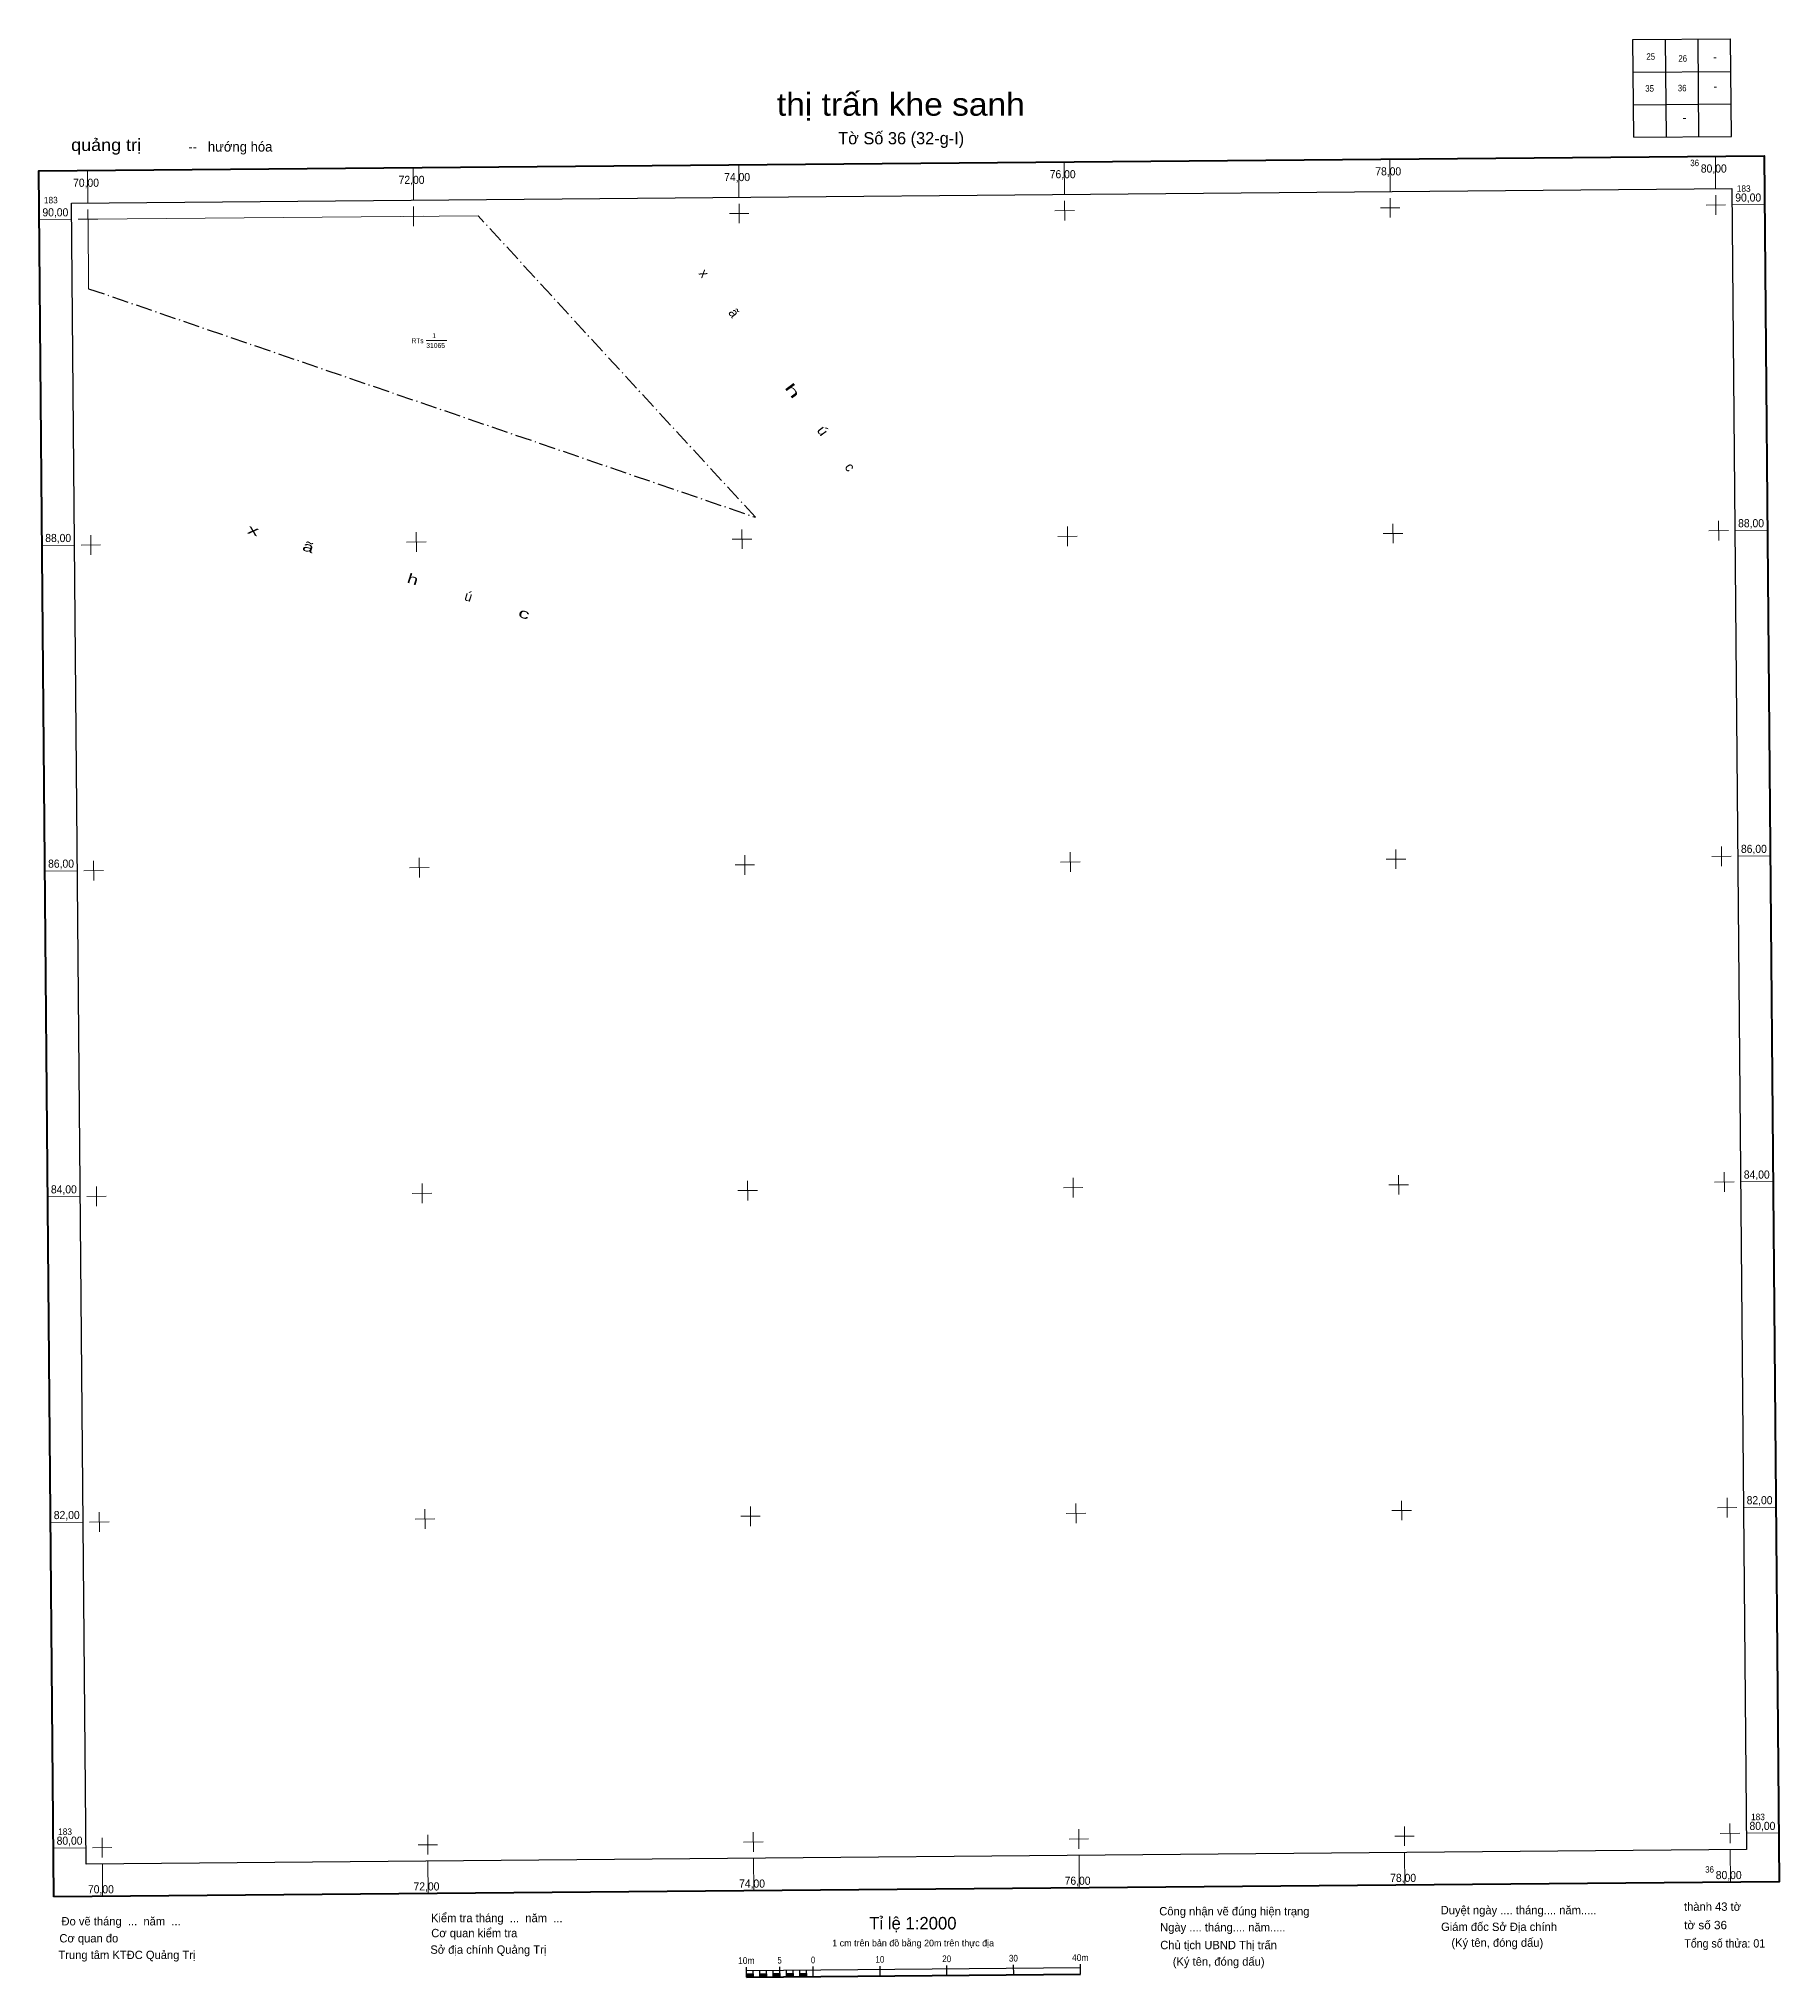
# Model space of a CAD drawing. Header units: metres. Extents: x 553537 to 554606, y 1837438 to 1838628.
import ezdxf
from ezdxf.enums import TextEntityAlignment as Align

# ---------------------------------------------------------------- set-up
doc = ezdxf.new("R2010")
doc.units = ezdxf.units.M
doc.header["$LTSCALE"] = 2
doc.linetypes.add('DOT_DASHED', pattern=[7.7, 5, -1.2, 0.3, -1.2])
for name, color, linetype, lineweight in [('10', 7, 'Continuous', 13), ('13', 7, 'Continuous', 13), ('62', 7, 'Continuous', 13)]:
    doc.layers.add(name, color=color, linetype=linetype, lineweight=lineweight)

msp = doc.modelspace()

# ---------------------------------------------------------------- hatches: boundary and pattern name
at = {"layer": '62'}
for points in [[(553971.95, 1837437.79), (553971.93, 1837439.84), (553976.04, 1837439.87), (553976.06, 1837437.82)], [(553980.13, 1837437.86), (553980.11, 1837439.91), (553984.22, 1837439.94), (553984.23, 1837437.89)], [(553988.33, 1837437.93), (553988.32, 1837439.98), (553992.42, 1837440.01), (553992.44, 1837437.97)], [(553996.55, 1837438), (553996.53, 1837440.05), (554000.63, 1837440.09), (554000.65, 1837438.04)], [(554004.76, 1837438.07), (554004.74, 1837440.12), (554008.85, 1837440.16), (554008.87, 1837438.11)]]:
    msp.add_hatch(color=256, dxfattribs=at).paths.add_polyline_path(points)

# ---------------------------------------------------------------- linework, layer by layer
at = {"layer": '10'}
msp.add_line((553807.04, 1838519.16), (553807.28, 1838519.16), dxfattribs=at)
msp.add_lwpolyline([(553567.89, 1838474.42), (553567.52, 1838517.06), (553807.04, 1838519.16)], dxfattribs=at)
at = {"layer": '10', "linetype": 'DOT_DASHED', "lineweight": 25}
msp.add_lwpolyline([(553567.89, 1838474.42), (553977.47, 1838334.1), (553807.04, 1838519.16)], dxfattribs=at)
at = {"layer": '13'}
msp.add_line((553775.23, 1838442.56), (553787.97, 1838442.67), dxfattribs=at)
at = {"layer": '62', "lineweight": 25}
for p, q in [((554516.34, 1838627.33), (554576.32, 1838627.86)), ((554516.86, 1838567.35), (554516.34, 1838627.33)), ((554536.86, 1838567.52), (554536.33, 1838627.51)), ((554556.85, 1838567.7), (554556.33, 1838627.68)), ((554516.52, 1838607.34), (554576.5, 1838607.86)), ((554516.69, 1838587.34), (554576.67, 1838587.87)), ((554012.94, 1837438.14), (554012.88, 1837444.3)), ((554053.99, 1837438.5), (554053.94, 1837444.66)), ((554095.01, 1837438.86), (554094.96, 1837445.02)), ((554136.03, 1837439.22), (554135.97, 1837445.38)), ((554177.06, 1837439.58), (554177, 1837445.74)), ((553971.95, 1837437.79), (553971.89, 1837443.94)), ((553971.91, 1837441.9), (554177.02, 1837443.69)), ((553971.95, 1837437.79), (553971.91, 1837441.9)), ((553976.06, 1837437.82), (553976.02, 1837441.93)), ((553980.13, 1837437.86), (553980.09, 1837441.97)), ((553984.23, 1837437.89), (553984.2, 1837442)), ((553988.33, 1837437.93), (553988.3, 1837442.04)), ((553992.44, 1837437.97), (553992.39, 1837444.12)), ((553992.44, 1837437.97), (553992.41, 1837442.07)), ((553996.55, 1837438), (553996.52, 1837442.11)), ((554000.65, 1837438.04), (554000.61, 1837442.15)), ((554004.76, 1837438.07), (554004.72, 1837442.18)), ((554008.87, 1837438.11), (554008.83, 1837442.22))]:
    msp.add_line(p, q, dxfattribs=at)
at = {"layer": '62'}
for p, q in [((554566.04, 1838616.21), (554567.54, 1838616.22)), ((554566.19, 1838598.19), (554567.69, 1838598.21)), ((554547.23, 1838578.92), (554548.73, 1838578.94)), ((554167.25, 1838532.3), (554167.08, 1838552.3)), ((554367.19, 1838534.05), (554367.02, 1838554.04)), ((554567.13, 1838535.8), (554566.95, 1838555.79)), ((553567.43, 1838527.06), (553567.26, 1838547.05)), ((553767.37, 1838528.81), (553767.2, 1838548.8)), ((553967.31, 1838530.55), (553967.14, 1838550.55)), ((554167.39, 1838516.31), (554167.29, 1838528.3)), ((554367.33, 1838518.05), (554367.22, 1838530.05)), ((554567.27, 1838519.8), (554567.16, 1838531.8)), ((553537.53, 1838516.8), (553557.53, 1838516.98)), ((553561.52, 1838517.01), (553573.52, 1838517.12)), ((553567.57, 1838511.07), (553567.47, 1838523.06)), ((553761.46, 1838518.76), (553773.46, 1838518.86)), ((553767.51, 1838512.81), (553767.41, 1838524.81)), ((553961.4, 1838520.51), (553973.4, 1838520.61)), ((553967.45, 1838514.56), (553967.35, 1838526.56)), ((554161.34, 1838522.25), (554173.34, 1838522.36)), ((554361.28, 1838524), (554373.28, 1838524.1)), ((554561.22, 1838525.75), (554573.21, 1838525.85)), ((554577.21, 1838525.89), (554597.21, 1838526.06)), ((553969.2, 1838314.62), (553969.09, 1838326.62)), ((554169.14, 1838316.37), (554169.03, 1838328.36)), ((554369.08, 1838318.11), (554368.97, 1838330.11)), ((554562.97, 1838325.81), (554574.96, 1838325.91)), ((554569.02, 1838319.86), (554568.91, 1838331.86)), ((554578.96, 1838325.95), (554598.95, 1838326.12)), ((553539.28, 1838316.86), (553559.27, 1838317.04)), ((553563.27, 1838317.07), (553575.27, 1838317.18)), ((553569.32, 1838311.13), (553569.22, 1838323.12)), ((553763.21, 1838318.82), (553775.21, 1838318.92)), ((553769.26, 1838312.87), (553769.16, 1838324.87)), ((553963.15, 1838320.57), (553975.14, 1838320.67)), ((554163.09, 1838322.31), (554175.08, 1838322.42)), ((554363.03, 1838324.06), (554375.02, 1838324.16)), ((553571.07, 1838111.19), (553570.96, 1838123.19)), ((553771.01, 1838112.94), (553770.9, 1838124.93)), ((553970.95, 1838114.68), (553970.84, 1838126.68)), ((554170.88, 1838116.43), (554170.78, 1838128.42)), ((554364.77, 1838124.12), (554376.77, 1838124.23)), ((554370.82, 1838118.18), (554370.72, 1838130.17)), ((554564.71, 1838125.87), (554576.71, 1838125.97)), ((554570.76, 1838119.92), (554570.66, 1838131.92)), ((554580.71, 1838126.01), (554600.7, 1838126.18)), ((553541.03, 1838116.92), (553561.02, 1838117.1)), ((553565.02, 1838117.13), (553577.01, 1838117.24)), ((553764.96, 1838118.88), (553776.95, 1838118.99)), ((553964.89, 1838120.63), (553976.89, 1838120.73)), ((554164.83, 1838122.37), (554176.83, 1838122.48)), ((553572.81, 1837911.25), (553572.71, 1837923.25)), ((553772.75, 1837913), (553772.65, 1837924.99)), ((553966.64, 1837920.69), (553978.64, 1837920.79)), ((553972.69, 1837914.74), (553972.59, 1837926.74)), ((554166.58, 1837922.44), (554178.58, 1837922.54)), ((554172.63, 1837916.49), (554172.53, 1837928.49)), ((554366.52, 1837924.18), (554378.52, 1837924.29)), ((554372.57, 1837918.24), (554372.46, 1837930.23)), ((554566.46, 1837925.93), (554578.45, 1837926.03)), ((554572.51, 1837919.98), (554572.4, 1837931.98)), ((554582.45, 1837926.07), (554602.45, 1837926.24)), ((553542.77, 1837916.99), (553562.77, 1837917.16)), ((553566.76, 1837917.2), (553578.76, 1837917.3)), ((553766.7, 1837918.94), (553778.7, 1837919.05)), ((554374.32, 1837718.3), (554374.21, 1837730.29)), ((554574.26, 1837720.04), (554574.15, 1837732.04)), ((553574.56, 1837711.31), (553574.46, 1837723.31)), ((553768.45, 1837719), (553780.45, 1837719.11)), ((553774.5, 1837713.06), (553774.39, 1837725.05)), ((553968.39, 1837720.75), (553980.38, 1837720.85)), ((553974.44, 1837714.8), (553974.33, 1837726.8)), ((554168.33, 1837722.5), (554180.32, 1837722.6)), ((554174.38, 1837716.55), (554174.27, 1837728.55)), ((554368.27, 1837724.24), (554380.26, 1837724.35)), ((554568.2, 1837725.99), (554580.2, 1837726.09)), ((554584.2, 1837726.13), (554604.19, 1837726.3)), ((553544.52, 1837717.05), (553564.51, 1837717.22)), ((553568.51, 1837717.26), (553580.51, 1837717.36)), ((554176.12, 1837516.61), (554176.02, 1837528.61)), ((554376.06, 1837518.36), (554375.96, 1837530.35)), ((554576, 1837520.1), (554575.9, 1837532.1)), ((553546.26, 1837517.11), (553566.26, 1837517.28)), ((553570.26, 1837517.32), (553582.25, 1837517.42)), ((553576.31, 1837511.37), (553576.2, 1837523.37)), ((553770.2, 1837519.07), (553782.19, 1837519.17)), ((553776.25, 1837513.12), (553776.14, 1837525.12)), ((553970.13, 1837520.81), (553982.13, 1837520.92)), ((553976.18, 1837514.87), (553976.08, 1837526.86)), ((554170.07, 1837522.56), (554182.07, 1837522.66)), ((554370.01, 1837524.3), (554382.01, 1837524.41)), ((554569.95, 1837526.05), (554581.95, 1837526.15)), ((554576.21, 1837496.11), (554576.04, 1837516.11)), ((554585.95, 1837526.19), (554605.94, 1837526.36)), ((553576.52, 1837487.38), (553576.34, 1837507.37)), ((553776.46, 1837489.13), (553776.28, 1837509.12)), ((553976.39, 1837490.87), (553976.22, 1837510.87)), ((554176.33, 1837492.62), (554176.16, 1837512.61)), ((554376.27, 1837494.37), (554376.1, 1837514.36))]:
    msp.add_line(p, q, dxfattribs=at)
at = {"layer": '62', "lineweight": 40}
msp.add_line((553971.95, 1837437.79), (554177.06, 1837439.58), dxfattribs=at)
at = {"layer": '62', "lineweight": 25}
msp.add_lwpolyline([(554516.86, 1838567.35), (554576.85, 1838567.87), (554576.32, 1838627.86)], dxfattribs=at)
at = {"layer": '62', "lineweight": 40}
msp.add_lwpolyline([(553546.53, 1837487.12), (553537.27, 1838546.79), (554596.95, 1838556.05), (554606.2, 1837496.37)], close=True, dxfattribs=at)
at = {"layer": '62', "lineweight": 25}
for points in [[(553566.35, 1837507.29), (553557.44, 1838526.97), (554577.13, 1838535.88), (554586.03, 1837516.19)], [(553971.95, 1837437.79), (553971.93, 1837439.84), (553976.04, 1837439.87), (553976.06, 1837437.82)], [(553980.13, 1837437.86), (553980.11, 1837439.91), (553984.22, 1837439.94), (553984.23, 1837437.89)], [(553988.33, 1837437.93), (553988.32, 1837439.98), (553992.42, 1837440.01), (553992.44, 1837437.97)], [(553996.55, 1837438), (553996.53, 1837440.05), (554000.63, 1837440.09), (554000.65, 1837438.04)], [(554004.76, 1837438.07), (554004.74, 1837440.12), (554008.85, 1837440.16), (554008.87, 1837438.11)]]:
    msp.add_lwpolyline(points, close=True, dxfattribs=at)

# ---------------------------------------------------------------- texts
at = {"layer": '13'}
for s, width, p in [('RTs', 0.8, (553766.24, 1838440.98)), ('1', 0.85, (553778.96, 1838444.09))]:
    msp.add_text(s, height=3, dxfattribs=dict(at, width=width)).set_placement(p)
msp.add_text('31065', height=3, dxfattribs=at).set_placement((553775.26, 1838438.06))
at = {"layer": '62'}
for s, height, width, p in [('25', 4, 0.9, (554527.265, 1838614.97)), ('26', 4, 0.9, (554546.91, 1838613.79)), ('35', 4, 0.9, (554526.58, 1838595.4)), ('36', 4, 0.9, (554546.58, 1838595.58)), ('thị trấn khe sanh', 14, 1.1, (554066.725, 1838580.62)), ('10m', 4.103, 0.95, (553971.805, 1837445.96)), ('5', 4.103, 0.85, (553992.29, 1837446.17)), ('0', 4.103, 0.85, (554012.82, 1837446.35)), ('10', 4.103, 0.9, (554053.86, 1837446.7)), ('20', 4.103, 0.9, (554094.885, 1837447.05)), ('30', 4.103, 0.9, (554135.865, 1837447.41)), ('40m', 4.103, 0.95, (554176.91, 1837447.75))]:
    msp.add_text(s, height=height, dxfattribs=dict(at, width=width)).set_placement(p, align=Align.CENTER)
for s, height, width, p in [('quảng trị ', 7.5, 1.1, (553557.16, 1838558.96)), ('70,00', 5, 0.95, (553558.35, 1838536.98)), ('72,00', 5, 0.95, (553758.29, 1838538.73)), ('74,00', 5, 0.95, (553958.23, 1838540.47)), ('76,00', 5, 0.95, (554158.17, 1838542.22)), ('78,00', 5, 0.95, (554358.11, 1838543.97)), ('80,00', 5, 0.95, (554558.04, 1838545.71)), ('183', 4, 0.95, (553540.44, 1838526.82)), ('90,00', 5, 0.95, (554579.2, 1838527.9)), ('183', 4, 0.95, (554580.14, 1838533.91)), ('90,00', 5, 0.95, (553539.51, 1838518.82)), ('88,00', 5, 0.95, (554580.94, 1838327.96)), ('88,00', 5, 0.95, (553541.26, 1838318.88)), ('86,00', 5, 0.95, (553543.01, 1838118.94)), ('86,00', 5, 0.95, (554582.69, 1838128.02)), ('84,00', 5, 0.95, (554584.44, 1837928.08)), ('84,00', 5, 0.95, (553544.75, 1837919)), ('82,00', 5, 0.95, (554586.18, 1837728.15)), ('82,00', 5, 0.95, (553546.5, 1837719.06)), ('183', 4, 0.95, (553549.19, 1837525.13)), ('80,00', 5, 0.95, (554587.93, 1837528.21)), ('183', 4, 0.95, (554588.88, 1837534.21)), ('80,00', 5, 0.95, (553548.25, 1837519.13)), ('70,00', 5, 0.95, (553567.5, 1837489.3)), ('72,00', 5, 0.95, (553767.44, 1837491.05)), ('74,00', 5, 0.95, (553967.38, 1837492.79)), ('76,00', 5, 0.95, (554167.32, 1837494.54)), ('78,00', 5, 0.95, (554367.26, 1837496.29)), ('80,00', 5, 0.95, (554567.2, 1837498.03)), ('tờ số 36', 5.13, 1.05, (554547.8, 1837467.25)), ('Tổng số thửa: 01', 5.13, 0.95, (554547.9, 1837456))]:
    msp.add_text(s, height=height, dxfattribs=dict(at, width=width)).set_placement(p)
for s, height, p in [('   --   hướng hóa', 6, (553622.41, 1838558.61)), ('Công nhận vẽ đúng hiện trạng', 5.128, (554225.42, 1837475.75)), ('Duyệt ngày .... tháng.... năm.....', 5.128, (554398.27, 1837476.45)), ('thành 43 tờ', 5.129, (554547.7, 1837478.57)), ('Đo vẽ tháng  ...  năm  ...', 5.128, (553551.23, 1837469.6)), ('Cơ quan kiểm tra', 5.128, (553778.31, 1837462.34)), ('Kiểm tra tháng  ...  năm  ...', 5.128, (553778.16, 1837471.59)), ('Ngày .... tháng.... năm.....', 5.128, (554225.98, 1837465.88)), ('Giám đốc Sở Địa chính', 5.128, (554398.51, 1837466.19)), ('Cơ quan đo', 5.128, (553549.95, 1837459.15)), ('Sở địa chính Quảng Trị', 5.128, (553777.77, 1837452.19)), ('Chủ tịch UBND Thị trấn', 5.128, (554226.04, 1837455)), ('(Ký tên, đóng dấu) ', 5.128, (554404.85, 1837456.47)), ('Trung tâm KTĐC Quảng Trị', 5.128, (553549.34, 1837448.95)), ('(Ký tên, đóng dấu) ', 5.128, (554233.72, 1837444.86))]:
    msp.add_text(s, height=height, dxfattribs=at).set_placement(p)
for s, height, p in [('Tờ Số 36 (32-g-I)', 7.5, (554066.93, 1838563.07)), ('Tỉ lệ 1:2000', 7.67, (554074.13, 1837467.13)), ('1 cm trên bản đồ bằng 20m trên thực địa', 4.1, (554074.285, 1837456.72))]:
    msp.add_text(s, height=height, dxfattribs=at).set_placement(p, align=Align.CENTER)
at = {"layer": '62', "width": 0.9}
for p in [(554556.94, 1838549.66), (554566.09, 1837501.97)]:
    msp.add_text('36', height=4, dxfattribs=at).set_placement(p, align=Align.RIGHT)
at = {"layer": '62'}
for s, rotation, p in [('x', 306.498, (553943.443, 1838482.138)), ('ã', 306.498, (553961.789, 1838457.791)), ('c', 306.498, (554033.103, 1838363.168)), ('ú', 342.386, (553800.307, 1838282.662))]:
    msp.add_text(s, height=6, rotation=rotation, dxfattribs=at).set_placement(p, align=Align.CENTER)
for s, rotation, width, p in [('h', 306.498, 2.1, (553997.81, 1838409.939)), ('ú', 306.498, 1.15, (554016.313, 1838385.404)), ('x', 342.386, 1.7, (553668.207, 1838323.344)), ('ã', 342.386, 1.55, (553701.922, 1838312.956)), ('h', 342.386, 1.5, (553766.157, 1838293.178)), ('c', 342.386, 1.7, (553834.507, 1838272.124))]:
    msp.add_text(s, height=6, rotation=rotation, dxfattribs=dict(at, width=width)).set_placement(p, align=Align.CENTER)

doc.saveas('drawing.dxf')
